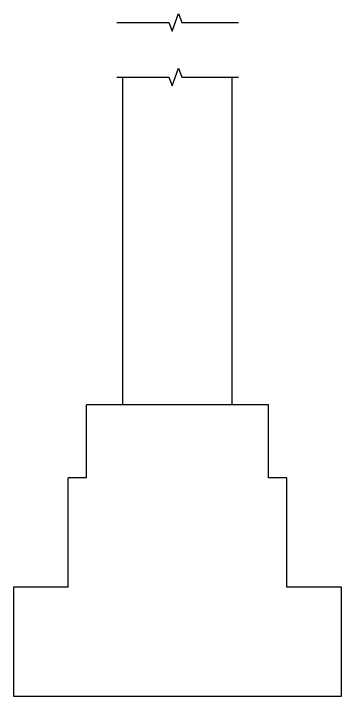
# Model space of a CAD drawing. Header units: metres. Extents: x 2556 to 2770, y 980 to 1029.
# Drawn here: x 2712.102 to 2713.002, y 1026.876 to 1028.75 of the extents above; entities that cross this region are included whole.
import ezdxf

# ---------------------------------------------------------------- set-up
doc = ezdxf.new("R2010")
doc.units = ezdxf.units.M

msp = doc.modelspace()

# ---------------------------------------------------------------- linework, layer by layer
at = {"color": 3, "linetype": 'ByBlock', "ltscale": 0.1}
for p, q in [((2712.402, 1027.6763), (2712.402, 1028.5763)), ((2712.702, 1027.6763), (2712.702, 1028.5763)), ((2712.802, 1027.6763), (2712.302, 1027.6763)), ((2712.302, 1027.4763), (2712.302, 1027.6763)), ((2712.802, 1027.4763), (2712.802, 1027.6763)), ((2712.252, 1027.1763), (2712.252, 1027.4763)), ((2712.302, 1027.4763), (2712.252, 1027.4763)), ((2712.852, 1027.4763), (2712.802, 1027.4763)), ((2712.852, 1027.1763), (2712.852, 1027.4763)), ((2712.102, 1027.1763), (2712.102, 1026.8763)), ((2712.252, 1027.1763), (2712.102, 1027.1763)), ((2713.002, 1027.1763), (2712.852, 1027.1763)), ((2713.002, 1026.8763), (2713.002, 1027.1763)), ((2712.102, 1026.8763), (2713.002, 1026.8763))]:
    msp.add_line(p, q, dxfattribs=at)
at = {"color": 7, "linetype": 'Continuous', "ltscale": 0.1}
for points in [[(2712.3852, 1028.7263), (2712.5285, 1028.7263), (2712.5373, 1028.7021), (2712.5548, 1028.7504), (2712.5636, 1028.7263), (2712.7193, 1028.7263)], [(2712.3852, 1028.5763), (2712.5285, 1028.5763), (2712.5373, 1028.5521), (2712.5548, 1028.6004), (2712.5636, 1028.5763), (2712.7193, 1028.5763)]]:
    msp.add_lwpolyline(points, dxfattribs=at)

doc.saveas('drawing.dxf')
